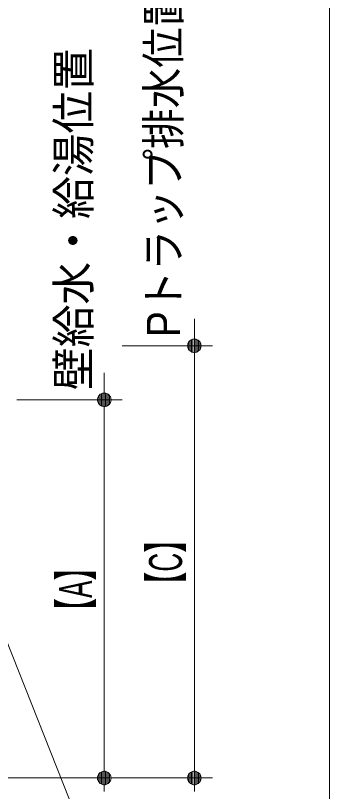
# Model space of a CAD drawing. Units: millimetres, scale not verified. Extents: x -6062 to 6062, y -3045 to 3045.
# Drawn here: x -666 to -318, y -2035 to -1173 of the extents above; entities that cross this region are included whole.
import ezdxf
from ezdxf.enums import TextEntityAlignment as Align

# ---------------------------------------------------------------- set-up
doc = ezdxf.new("R2010")
doc.units = ezdxf.units.MM
doc.header["$LTSCALE"] = 20
for name, color, linetype, lineweight in [('0-0_1図面枠', 7, 'Continuous', 9), ('0-1_2寸法-2', 7, 'Continuous', 9), ('0-2_0', 7, 'Continuous', 9), ('0-4_2寸法-3', 7, 'Continuous', 9)]:
    doc.layers.add(name, color=color, linetype=linetype, lineweight=lineweight)
doc.styles.add('ＭＳ Ｐゴシック', font='')
doc.styles.get('ＭＳ Ｐゴシック').set_extended_font_data('MS PGothic')

# ---------------------------------------------------------------- blocks, each defined once
blk = doc.blocks.new('_Dot')
at = {"layer": '0-2_0'}
for p, q in [((-10, 0), (-20, 0)), ((9.78, 2), (-9.78, 2)), ((7.99, 6), (-7.99, 6)), ((9.16, -3.98), (-9.16, -3.98)), ((6, -7.98), (-6, -7.98))]:
    blk.add_line(p, q, dxfattribs=at)
for points in [[(10, 0), (9.92, 1.25), (9.69, 2.49), (9.3, 3.68), (8.76, 4.82), (8.09, 5.88), (7.29, 6.85), (6.37, 7.71), (5.36, 8.44), (4.26, 9.05), (3.09, 9.51), (1.87, 9.82), (0.63, 9.98), (-0.63, 9.98), (-1.87, 9.82), (-3.09, 9.51), (-4.26, 9.05), (-5.36, 8.44), (-6.37, 7.71), (-7.29, 6.85), (-8.09, 5.88), (-8.76, 4.82), (-9.3, 3.68), (-9.69, 2.49), (-9.92, 1.25), (-10, 0), (0, 0)], [(-10, 0), (-9.92, -1.25), (-9.69, -2.49), (-9.3, -3.68), (-8.76, -4.82), (-8.09, -5.88), (-7.29, -6.85), (-6.37, -7.71), (-5.36, -8.44), (-4.26, -9.05), (-3.09, -9.51), (-1.87, -9.82), (-0.63, -9.98), (0.63, -9.98), (1.87, -9.82), (3.09, -9.51), (4.26, -9.05), (5.36, -8.44), (6.37, -7.71), (7.29, -6.85), (8.09, -5.88), (8.76, -4.82), (9.3, -3.68), (9.69, -2.49), (9.92, -1.25), (10, 0), (0, 0)]]:
    blk.add_lwpolyline(points, close=True, dxfattribs=at)

msp = doc.modelspace()

# ---------------------------------------------------------------- linework, layer by layer
at = {"layer": '0-0_1図面枠'}
msp.add_line((-317.5, 1750), (-317.5, -2420), dxfattribs=at)
at = {"layer": '0-1_2寸法-2'}
for p, q in [((-467.5, -1524.99), (-467.5, -1509.99)), ((-547.5, -1540), (-447.5, -1540)), ((-547.5, -1540), (-447.5, -1540)), ((-467.5, -1540), (-467.5, -2020)), ((-467.5, -1555.01), (-467.5, -2004.99)), ((-567.5, -1584.99), (-567.5, -1569.99)), ((-664.5, -1600), (-547.5, -1600)), ((-664.5, -1600), (-547.5, -1600)), ((-567.5, -1600), (-567.5, -2020)), ((-567.5, -1615.01), (-567.5, -2004.99)), ((-697.5, -2020), (-547.5, -2020)), ((-697.5, -2020), (-547.5, -2020)), ((-547.5, -2020), (-447.5, -2020)), ((-547.5, -2020), (-447.5, -2020))]:
    msp.add_line(p, q, dxfattribs=at)
at = {"layer": '0-4_2寸法-3'}
msp.add_lwpolyline([(-905.69, -2420), (-457.5, -2420), (-776.25, -1614.9)], dxfattribs=at)

# ---------------------------------------------------------------- block references
at = {"layer": '0-1_2寸法-2', "xscale": 0.7503418, "yscale": 0.7503418}
for p, rotation in [((-467.5, -1540), 270), ((-467.5, -1540), 90), ((-567.5, -1600), 270), ((-567.5, -1600), 90), ((-567.5, -2020), 270), ((-467.5, -2020), 270), ((-567.5, -2020), 90), ((-467.5, -2020), 90)]:
    msp.add_blockref('_Dot', p, dxfattribs=dict(at, rotation=rotation))

# ---------------------------------------------------------------- texts
at = {"layer": '0-1_2寸法-2', "style": 'ＭＳ Ｐゴシック'}
for s, height, width, p in [('Pトラップ排水位置', 36.69, 0.9, (-472.48, -1530.42)), ('壁給水・給湯位置', 36.66, 0.95, (-572.38, -1589.36)), ('【C】', 36.69, 0.6, (-470.13, -1820.83)), ('【A】', 36.69, 0.6, (-570.13, -1850.05))]:
    msp.add_text(s, height=height, rotation=90, dxfattribs=dict(at, width=width)).set_placement(p, align=Align.BOTTOM_LEFT)

doc.saveas('drawing.dxf')
